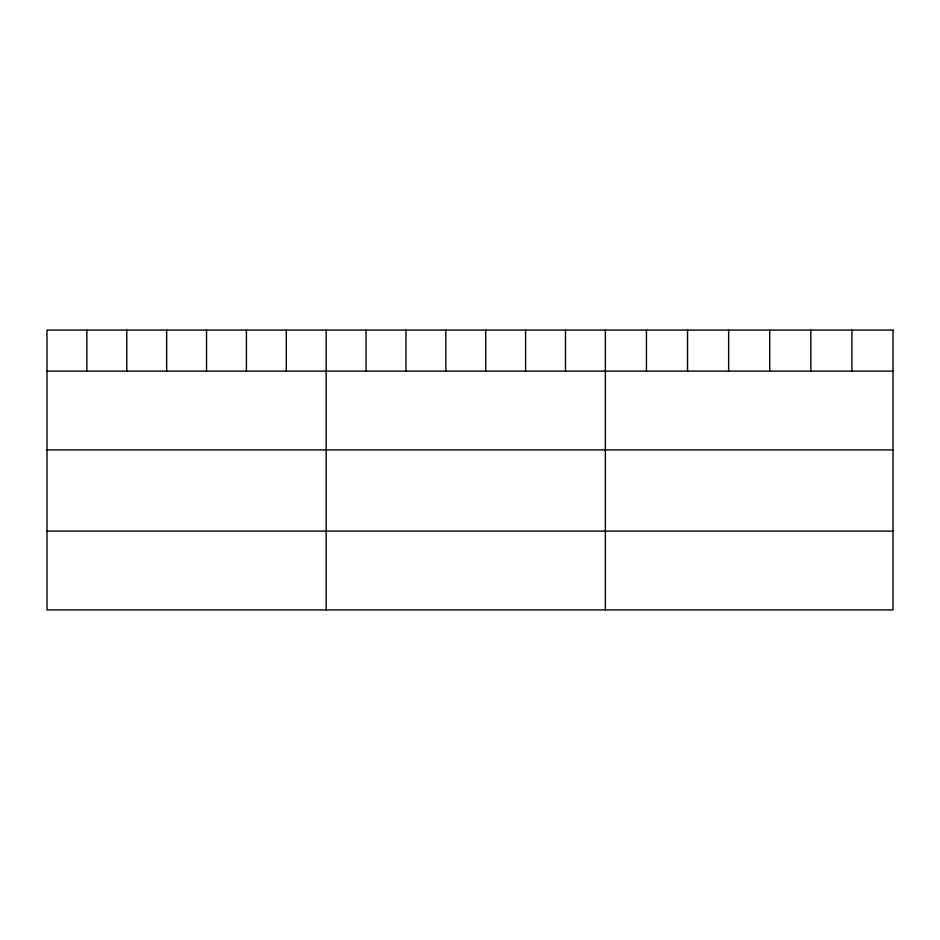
<?xml version="1.0" encoding="UTF-8"?>
<svg xmlns="http://www.w3.org/2000/svg" width="940" height="940" viewBox="0 0 940 940"><rect width="100%" height="100%" fill="white"/><g stroke="black" fill="none" stroke-linecap="round" stroke-linejoin="round"><path stroke-width="1.41" d="M47 371.112L893 371.112M47 449.919L893 449.919M47 531.1L893 531.1M851.91 330.093L851.91 371.112M810.82 330.093L810.82 371.112M769.731 330.093L769.731 371.112M728.629 330.093L728.629 371.112M687.539 330.093L687.539 371.112M646.45 330.093L646.45 371.112M605.36 330.093L605.36 609.907M565.481 330.093L565.481 371.112M525.589 330.093L525.589 371.112M485.71 330.093L485.71 371.112M445.83 330.093L445.83 371.112M405.951 330.093L405.951 371.112M366.06 330.093L366.06 371.112M326.18 330.093L326.18 609.907M286.3 330.093L286.3 371.112M246.409 330.093L246.409 371.112M206.53 330.093L206.53 371.112M166.65 330.093L166.65 371.112M126.771 330.093L126.771 371.112M86.88 330.093L86.88 371.112M893 330.093L47 330.093L47 609.907L893 609.907L893 330.093"/></g></svg>
